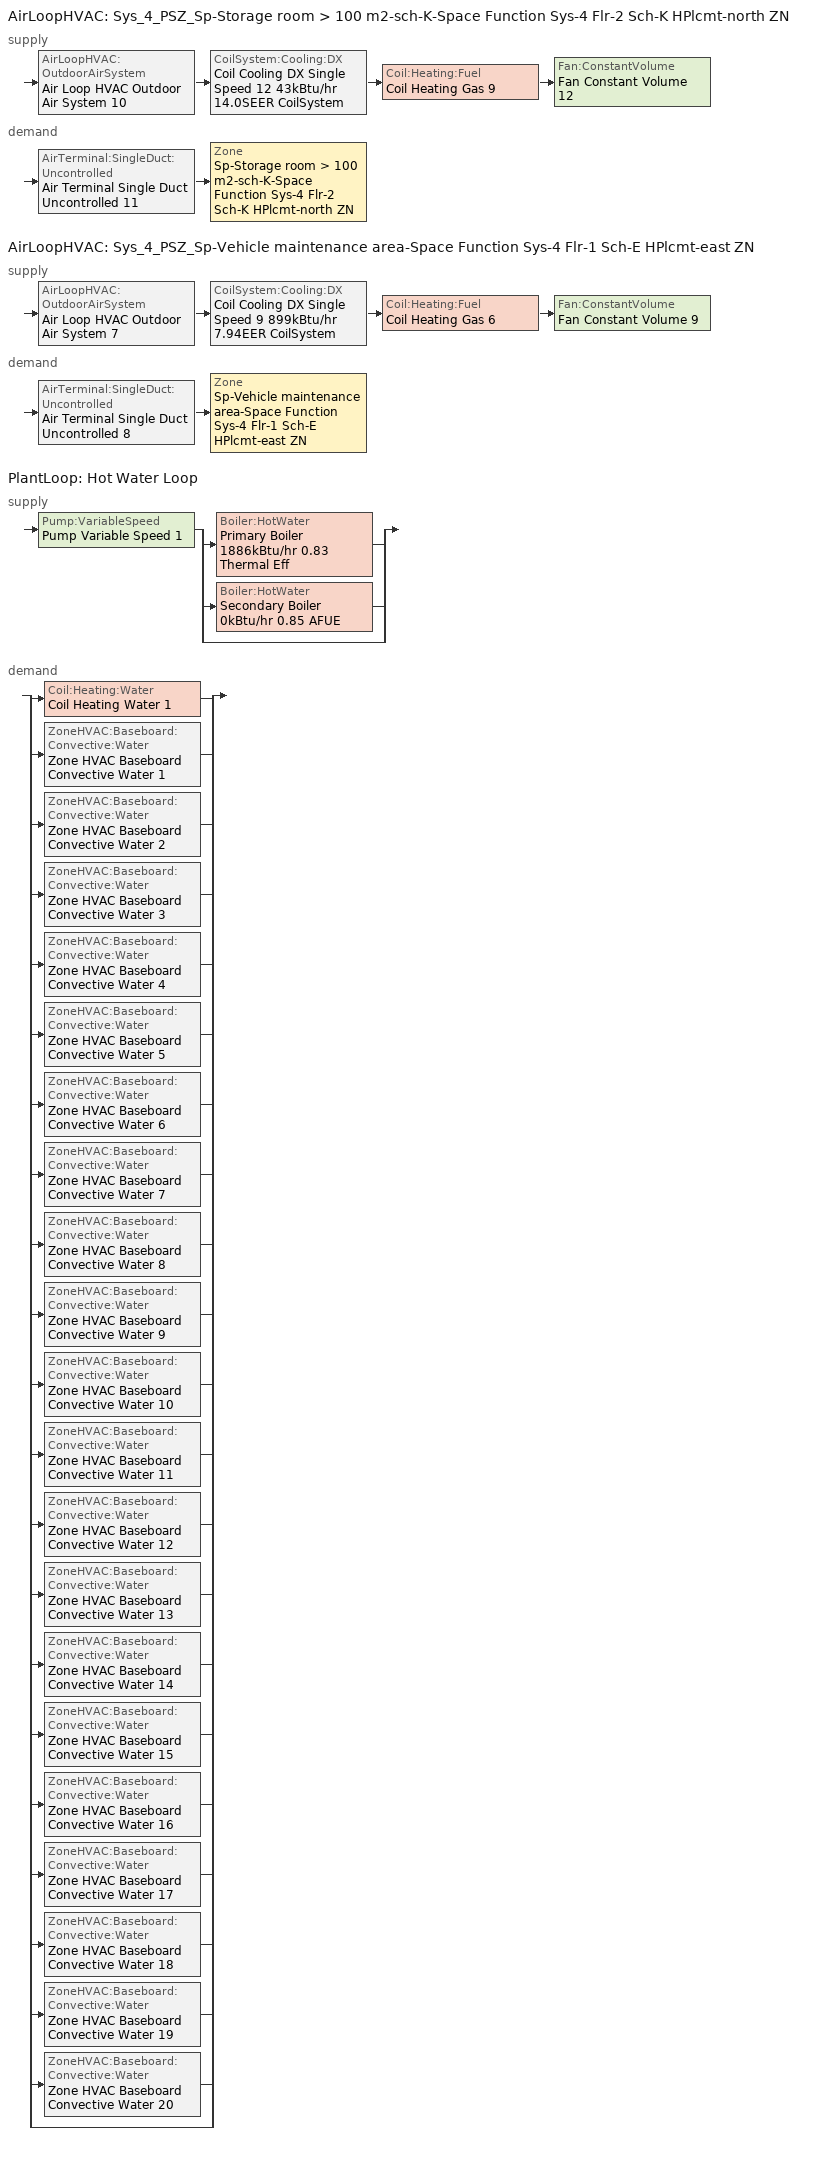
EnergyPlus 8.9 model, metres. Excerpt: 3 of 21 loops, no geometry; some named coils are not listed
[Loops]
AirLoopHVAC 'Sys_4_PSZ_Sp-Storage room > 100 m2-sch-K-Space Function Sys-4 Flr-2 Sch-K HPlcmt-north ZN'
 supply: AirLoopHVAC:OutdoorAirSystem 'Air Loop HVAC Outdoor Air System 10' > CoilSystem:Cooling:DX 'Coil Cooling DX Single Speed 12 43kBtu/hr 14.0SEER CoilSystem' > Coil:Heating:Fuel 'Coil Heating Gas 9' > Fan:ConstantVolume 'Fan Constant Volume 12'
 demand: AirTerminal:SingleDuct:Uncontrolled 'Air Terminal Single Duct Uncontrolled 11' > Zone 'Sp-Storage room > 100 m2-sch-K-Space Function Sys-4 Flr-2 Sch-K HPlcmt-north ZN'
AirLoopHVAC 'Sys_4_PSZ_Sp-Vehicle maintenance area-Space Function Sys-4 Flr-1 Sch-E HPlcmt-east ZN'
 supply: AirLoopHVAC:OutdoorAirSystem 'Air Loop HVAC Outdoor Air System 7' > CoilSystem:Cooling:DX 'Coil Cooling DX Single Speed 9 899kBtu/hr 7.94EER CoilSystem' > Coil:Heating:Fuel 'Coil Heating Gas 6' > Fan:ConstantVolume 'Fan Constant Volume 9'
 demand: AirTerminal:SingleDuct:Uncontrolled 'Air Terminal Single Duct Uncontrolled 8' > Zone 'Sp-Vehicle maintenance area-Space Function Sys-4 Flr-1 Sch-E HPlcmt-east ZN'
PlantLoop 'Hot Water Loop'
 supply: Pump:VariableSpeed 'Pump Variable Speed 1' > split
  | Boiler:HotWater 'Primary Boiler 1886kBtu/hr 0.83 Thermal Eff'
  | Boiler:HotWater 'Secondary Boiler 0kBtu/hr 0.85 AFUE'
  | bypass
 demand: split
  | Coil:Heating:Water 'Coil Heating Water 1'
  | ZoneHVAC:Baseboard:Convective:Water 'Zone HVAC Baseboard Convective Water 1'
  | ZoneHVAC:Baseboard:Convective:Water 'Zone HVAC Baseboard Convective Water 2'
  | ZoneHVAC:Baseboard:Convective:Water 'Zone HVAC Baseboard Convective Water 3'
  | ZoneHVAC:Baseboard:Convective:Water 'Zone HVAC Baseboard Convective Water 4'
  | ZoneHVAC:Baseboard:Convective:Water 'Zone HVAC Baseboard Convective Water 5'
  | ZoneHVAC:Baseboard:Convective:Water 'Zone HVAC Baseboard Convective Water 6'
  | ZoneHVAC:Baseboard:Convective:Water 'Zone HVAC Baseboard Convective Water 7'
  | ZoneHVAC:Baseboard:Convective:Water 'Zone HVAC Baseboard Convective Water 8'
  | ZoneHVAC:Baseboard:Convective:Water 'Zone HVAC Baseboard Convective Water 9'
  | ZoneHVAC:Baseboard:Convective:Water 'Zone HVAC Baseboard Convective Water 10'
  | ZoneHVAC:Baseboard:Convective:Water 'Zone HVAC Baseboard Convective Water 11'
  | ZoneHVAC:Baseboard:Convective:Water 'Zone HVAC Baseboard Convective Water 12'
  | ZoneHVAC:Baseboard:Convective:Water 'Zone HVAC Baseboard Convective Water 13'
  | ZoneHVAC:Baseboard:Convective:Water 'Zone HVAC Baseboard Convective Water 14'
  | ZoneHVAC:Baseboard:Convective:Water 'Zone HVAC Baseboard Convective Water 15'
  | ZoneHVAC:Baseboard:Convective:Water 'Zone HVAC Baseboard Convective Water 16'
  | ZoneHVAC:Baseboard:Convective:Water 'Zone HVAC Baseboard Convective Water 17'
  | ZoneHVAC:Baseboard:Convective:Water 'Zone HVAC Baseboard Convective Water 18'
  | ZoneHVAC:Baseboard:Convective:Water 'Zone HVAC Baseboard Convective Water 19'
  | ZoneHVAC:Baseboard:Convective:Water 'Zone HVAC Baseboard Convective Water 20'
  | bypass
[ZoneControl:Thermostat] Control Object Type 1=ThermostatSetpoint:DualSetpoint
Name | Zone or ZoneList | Control Type Schedule | Control Name 1
Sp-Storage room > 100 m2-sch-K-Space Function Sys-4 Flr-2 Sch-K HPlcmt-north ZN Thermostat | Sp-Storage room > 100 m2-sch-K-Space Function Sys-4 Flr-2 Sch-K HPlcmt-north ZN | Sp-Storage room > 100 m2-sch-K-Space Function Sys-4 Flr-2 Sch-K HPlcmt-north ZN Thermostat Schedule | Space Function Storage room > 100 m2-sch-K Thermostat 2
Sp-Vehicle maintenance area-Space Function Sys-4 Flr-1 Sch-E HPlcmt-east ZN Thermostat | Sp-Vehicle maintenance area-Space Function Sys-4 Flr-1 Sch-E HPlcmt-east ZN | Sp-Vehicle maintenance area-Space Function Sys-4 Flr-1 Sch-E HPlcmt-east ZN Thermostat Schedule | Space Function Vehicle maintenance area Thermostat 2
[ThermostatSetpoint:DualSetpoint]
Name | Heating Setpoint Temperature Schedule | Cooling Setpoint Temperature Schedule
Space Function Storage room > 100 m2-sch-K Thermostat 2 | NECB-K-Thermostat Setpoint-Heating | NECB-K-Thermostat Setpoint-Cooling
Space Function Vehicle maintenance area Thermostat 2 | NECB-E-Thermostat Setpoint-Heating | NECB-E-Thermostat Setpoint-Cooling
[AirTerminal:SingleDuct:Uncontrolled] Availability Schedule=Always On Discrete; Maximum Air Flow Rate {m3/s}=AutoSize
Air Terminal Single Duct Uncontrolled 11; Air Terminal Single Duct Uncontrolled 8
[ZoneHVAC:Baseboard:Convective:Water] Availability Schedule=Always On Discrete; Heating Design Capacity Method=HeatingDesignCapacity; Heating Design Capacity {W}=Autosize; Heating Design Capacity Per Floor Area {W/m2}=0; Fraction of Autosized Heating Design Capacity=0.8; U-Factor Times Area Value {W/K}=Autosize; Maximum Water Flow Rate {m3/s}=Autosize; Convergence Tolerance=0.001
Zone HVAC Baseboard Convective Water 5; Zone HVAC Baseboard Convective Water 3; Zone HVAC Baseboard Convective Water 1; Zone HVAC Baseboard Convective Water 2; Zone HVAC Baseboard Convective Water 19; Zone HVAC Baseboard Convective Water 18; Zone HVAC Baseboard Convective Water 20; Zone HVAC Baseboard Convective Water 12; Zone HVAC Baseboard Convective Water 13; Zone HVAC Baseboard Convective Water 16; Zone HVAC Baseboard Convective Water 14; Zone HVAC Baseboard Convective Water 9; Zone HVAC Baseboard Convective Water 15; Zone HVAC Baseboard Convective Water 6; Zone HVAC Baseboard Convective Water 10; Zone HVAC Baseboard Convective Water 7; Zone HVAC Baseboard Convective Water 17; Zone HVAC Baseboard Convective Water 11; Zone HVAC Baseboard Convective Water 8; Zone HVAC Baseboard Convective Water 4
[Zone equipment]
Sp-Storage room > 100 m2-sch-K-Space Function Sys-4 Flr-2 Sch-K HPlcmt-north ZN: Air Terminal Single Duct Uncontrolled 11, Zone HVAC Baseboard Convective Water 11
Sp-Vehicle maintenance area-Space Function Sys-4 Flr-1 Sch-E HPlcmt-east ZN: Air Terminal Single Duct Uncontrolled 8, Zone HVAC Baseboard Convective Water 8
[Sizing:Zone] Zone Cooling Design Supply Air Temperature Input Method=SupplyAirTemperature; Zone Cooling Design Supply Air Temperature {C}=13; Zone Cooling Design Supply Air Temperature Difference {deltaC}=11.11; Zone Heating Design Supply Air Temperature Input Method=SupplyAirTemperature; Zone Heating Design Supply Air Temperature {C}=43; Zone Heating Design Supply Air Temperature Difference {deltaC}=11.11; Zone Cooling Design Supply Air Humidity Ratio {kgWater/kgDryAir}=0.0085; Zone Heating Design Supply Air Humidity Ratio {kgWater/kgDryAir}=0.008; Zone Heating Sizing Factor=1.3; Zone Cooling Sizing Factor=1.1; Cooling Design Air Flow Method=DesignDay; Cooling Design Air Flow Rate {m3/s}=0; Cooling Minimum Air Flow per Zone Floor Area {m3/s-m2}=0.000762; Cooling Minimum Air Flow {m3/s}=0; Cooling Minimum Air Flow Fraction=0; Heating Design Air Flow Method=DesignDay; Heating Design Air Flow Rate {m3/s}=0; Heating Maximum Air Flow per Zone Floor Area {m3/s-m2}=0.002032; Heating Maximum Air Flow {m3/s}=0.141576; Heating Maximum Air Flow Fraction=0.3; Account for Dedicated Outdoor Air System=No
Name | Design Specification Outdoor Air Object | Design Specification Zone Air Distribution Object
Sp-Storage room > 100 m2-sch-K-Space Function Sys-4 Flr-2 Sch-K HPlcmt-north ZN | Space Function Storage room > 100 m2-sch-K Ventilation | Sp-Storage room > 100 m2-sch-K-Space Function Sys-4 Flr-2 Sch-K HPlcmt-north ZN Design Spec Zone Air Dist
Sp-Vehicle maintenance area-Space Function Sys-4 Flr-1 Sch-E HPlcmt-east ZN | Space Function Vehicle maintenance area Ventilation | Sp-Vehicle maintenance area-Space Function Sys-4 Flr-1 Sch-E HPlcmt-east ZN Design Spec Zone Air Dist
[DesignSpecification:ZoneAirDistribution] Zone Air Distribution Effectiveness in Cooling Mode=1; Zone Air Distribution Effectiveness in Heating Mode=1
Sp-Storage room > 100 m2-sch-K-Space Function Sys-4 Flr-2 Sch-K HPlcmt-north ZN Design Spec Zone Air Dist; Sp-Vehicle maintenance area-Space Function Sys-4 Flr-1 Sch-E HPlcmt-east ZN Design Spec Zone Air Dist
[Controller:MechanicalVentilation] Demand Controlled Ventilation=No; System Outdoor Air Method=ZoneSum
Name | Availability Schedule | Zone Name 1 | Design Specification Outdoor Air Object Name 1 | Design Specification Zone Air Distribution Object Name 1
Controller Mechanical Ventilation 10 | Sys_4_PSZ_Sp-Storage room > 100 m2-sch-K-Space Function Sys-4 Flr-2 Sch-K HPlcmt-north ZN Occ Sch | Sp-Storage room > 100 m2-sch-K-Space Function Sys-4 Flr-2 Sch-K HPlcmt-north ZN | Space Function Storage room > 100 m2-sch-K Ventilation | Sp-Storage room > 100 m2-sch-K-Space Function Sys-4 Flr-2 Sch-K HPlcmt-north ZN Design Spec Zone Air Dist
Controller Mechanical Ventilation 7 | Sys_4_PSZ_Sp-Vehicle maintenance area-Space Function Sys-4 Flr-1 Sch-E HPlcmt-east ZN Occ Sch | Sp-Vehicle maintenance area-Space Function Sys-4 Flr-1 Sch-E HPlcmt-east ZN | Space Function Vehicle maintenance area Ventilation | Sp-Vehicle maintenance area-Space Function Sys-4 Flr-1 Sch-E HPlcmt-east ZN Design Spec Zone Air Dist
[DesignSpecification:OutdoorAir] Outdoor Air Method=Sum; Outdoor Air Flow per Person {m3/s-person}=0; Outdoor Air Flow per Zone {m3/s}=0; Outdoor Air Flow Air Changes per Hour {1/hr}=0
Name | Outdoor Air Flow per Zone Floor Area {m3/s-m2}
Space Function Storage room > 100 m2-sch-K Ventilation | 0.0003556
Space Function Vehicle maintenance area Ventilation | 0.00762
[Fan:ConstantVolume] Fan Total Efficiency=0.39975; Pressure Rise {Pa}=640; Maximum Flow Rate {m3/s}=AutoSize; Motor Efficiency=0.615; Motor In Airstream Fraction=1
Name | Availability Schedule
Fan Constant Volume 12 | Sys_4_PSZ_Sp-Storage room > 100 m2-sch-K-Space Function Sys-4 Flr-2 Sch-K HPlcmt-north ZN Occ Sch
Fan Constant Volume 9 | Sys_4_PSZ_Sp-Vehicle maintenance area-Space Function Sys-4 Flr-1 Sch-E HPlcmt-east ZN Occ Sch
[Coil:Cooling:DX:SingleSpeed] Availability Schedule=Always On Discrete; Gross Rated Total Cooling Capacity {W}=Autosize; Gross Rated Sensible Heat Ratio=Autosize; Rated Air Flow Rate {m3/s}=Autosize; Rated Evaporator Fan Power Per Volume Flow Rate {W/(m3/s)}=773.3; Total Cooling Capacity Function of Temperature Curve=DXCOOL-NECB2011-REF-CAPFT; Total Cooling Capacity Function of Flow Fraction Curve=DXCOOL-NECB2011-REF-CAPFFLOW; Energy Input Ratio Function of Temperature Curve=DXCOOL-NECB2011-REF-COOLEIRFT; Energy Input Ratio Function of Flow Fraction Curve=DXCOOL-NECB2011-REF-COOLEIRFFLOW; Part Load Fraction Correlation Curve=DXCOOL-NECB2011-REF-COOLPLFFPLR; Condenser Type=AirCooled; Evaporative Condenser Effectiveness=0; Evaporative Condenser Air Flow Rate {m3/s}=Autosize; Evaporative Condenser Pump Rated Power Consumption {W}=Autosize; Crankcase Heater Capacity {W}=0; Maximum Outdoor Dry-Bulb Temperature for Crankcase Heater Operation {C}=0; Basin Heater Capacity {W/K}=0; Basin Heater Setpoint Temperature {C}=10
Name | Gross Rated Cooling COP {W/W}
Coil Cooling DX Single Speed 12 43kBtu/hr 14.0SEER | 3.8248
Coil Cooling DX Single Speed 9 899kBtu/hr 7.94EER | 3.24325
[AirLoopHVAC] Design Supply Air Flow Rate {m3/s}=AutoSize
Sys_4_PSZ_Sp-Storage room > 100 m2-sch-K-Space Function Sys-4 Flr-2 Sch-K HPlcmt-north ZN; Sys_4_PSZ_Sp-Vehicle maintenance area-Space Function Sys-4 Flr-1 Sch-E HPlcmt-east ZN
[Sizing:System] Type of Load to Size On=Sensible; Design Outdoor Air Flow Rate {m3/s}=Autosize; Central Heating Maximum System Air Flow Ratio=1; Preheat Design Temperature {C}=7; Preheat Design Humidity Ratio {kgWater/kgDryAir}=0.008; Precool Design Temperature {C}=13; Precool Design Humidity Ratio {kgWater/kgDryAir}=0.008; Central Cooling Design Supply Air Temperature {C}=13; Central Heating Design Supply Air Temperature {C}=43; Type of Zone Sum to Use=NonCoincident; 100% Outdoor Air in Cooling=No; 100% Outdoor Air in Heating=No; Central Cooling Design Supply Air Humidity Ratio {kgWater/kgDryAir}=0.0085; Central Heating Design Supply Air Humidity Ratio {kgWater/kgDryAir}=0.008; Cooling Supply Air Flow Rate Method=DesignDay; Cooling Supply Air Flow Rate {m3/s}=0; Cooling Supply Air Flow Rate Per Floor Area {m3/s-m2}=0.00996765; Cooling Fraction of Autosized Cooling Supply Air Flow Rate=1; Cooling Supply Air Flow Rate Per Unit Cooling Capacity {m3/s-W}=3.94755e-05; Heating Supply Air Flow Rate Method=DesignDay; Heating Supply Air Flow Rate {m3/s}=0; Heating Supply Air Flow Rate Per Floor Area {m3/s-m2}=0.00996765; Heating Fraction of Autosized Heating Supply Air Flow Rate=1; Heating Fraction of Autosized Cooling Supply Air Flow Rate=1; Heating Supply Air Flow Rate Per Unit Heating Capacity {m3/s-W}=3.15882e-05; System Outdoor Air Method=ZoneSum; Zone Maximum Outdoor Air Fraction=1; Cooling Design Capacity Method=CoolingDesignCapacity; Cooling Design Capacity {W}=Autosize; Cooling Design Capacity Per Floor Area {W/m2}=234.7; Fraction of Autosized Cooling Design Capacity=1; Heating Design Capacity Method=HeatingDesignCapacity; Heating Design Capacity {W}=Autosize; Heating Design Capacity Per Floor Area {W/m2}=157; Fraction of Autosized Heating Design Capacity=1; Central Cooling Capacity Control Method=OnOff
Sys_4_PSZ_Sp-Storage room > 100 m2-sch-K-Space Function Sys-4 Flr-2 Sch-K HPlcmt-north ZN; Sys_4_PSZ_Sp-Vehicle maintenance area-Space Function Sys-4 Flr-1 Sch-E HPlcmt-east ZN
[Controller:OutdoorAir] Minimum Outdoor Air Flow Rate {m3/s}=Autosize; Maximum Outdoor Air Flow Rate {m3/s}=Autosize; Economizer Control Action Type=ModulateFlow; Lockout Type=NoLockout; Minimum Limit Type=FixedMinimum; High Humidity Control=No; Control High Indoor Humidity Based on Outdoor Humidity Ratio=Yes; Heat Recovery Bypass Control Type=BypassWhenOAFlowGreaterThanMinimum
Name | Economizer Control Type | Economizer Maximum Limit Dry-Bulb Temperature {C} | Economizer Maximum Limit Enthalpy {J/kg} | Economizer Minimum Limit Dry-Bulb Temperature {C} | Minimum Outdoor Air Schedule | Mechanical Ventilation Controller
Controller Outdoor Air 10 | NoEconomizer | 28 | 64000 | -100 | Sys_4_PSZ_Sp-Storage room > 100 m2-sch-K-Space Function Sys-4 Flr-2 Sch-K HPlcmt-north ZN Occ Sch | Controller Mechanical Ventilation 10
Controller Outdoor Air 7 | DifferentialEnthalpy |  |  |  | Sys_4_PSZ_Sp-Vehicle maintenance area-Space Function Sys-4 Flr-1 Sch-E HPlcmt-east ZN Occ Sch | Controller Mechanical Ventilation 7
[HeatExchanger:AirToAir:SensibleAndLatent] Availability Schedule=Always On Discrete; Nominal Supply Air Flow Rate {m3/s}=Autosize; Sensible Effectiveness at 100% Heating Air Flow=0.5; Latent Effectiveness at 100% Heating Air Flow=0.5; Sensible Effectiveness at 75% Heating Air Flow=0.5; Latent Effectiveness at 75% Heating Air Flow=0.5; Sensible Effectiveness at 100% Cooling Air Flow=0.5; Latent Effectiveness at 100% Cooling Air Flow=0.5; Sensible Effectiveness at 75% Cooling Air Flow=0.5; Latent Effectiveness at 75% Cooling Air Flow=0.5; Supply Air Outlet Temperature Control=Yes; Heat Exchanger Type=Rotary; Frost Control Type=ExhaustOnly; Threshold Temperature {C}=-23.3; Initial Defrost Time Fraction=0.167; Rate of Defrost Time Fraction Increase {1/K}=1.44; Economizer Lockout=Yes
Name | Nominal Electric Power {W}
Sys_4_PSZ_Sp-Storage room > 100 m2-sch-K-Space Function Sys-4 Flr-2 Sch-K HPlcmt-north ZN ERV | 528.393
Sys_4_PSZ_Sp-Vehicle maintenance area-Space Function Sys-4 Flr-1 Sch-E HPlcmt-east ZN ERV | 10301.3
[SetpointManager:OutdoorAirPretreat] Control Variable=Temperature; Minimum Setpoint Temperature {C}=-99; Maximum Setpoint Temperature {C}=99; Minimum Setpoint Humidity Ratio {kgWater/kgDryAir}=1e-05; Maximum Setpoint Humidity Ratio {kgWater/kgDryAir}=1
Setpoint Manager Outdoor Air Pretreat 18; Setpoint Manager Outdoor Air Pretreat 19
[SetpointManager:MixedAir] Control Variable=Temperature
Node 169 OS Default SPM; Node 168 OS Default SPM; Node 167 OS Default SPM; Node 130 OS Default SPM; Node 129 OS Default SPM; Node 128 OS Default SPM
[CoilSystem:Cooling:DX] Availability Schedule=Always On Discrete
Name | Cooling Coil
Coil Cooling DX Single Speed 12 43kBtu/hr 14.0SEER CoilSystem | Coil Cooling DX Single Speed 12 43kBtu/hr 14.0SEER
Coil Cooling DX Single Speed 9 899kBtu/hr 7.94EER CoilSystem | Coil Cooling DX Single Speed 9 899kBtu/hr 7.94EER
[Coil:Heating:Fuel] Availability Schedule=Always On Discrete; Fuel Type=NaturalGas; Nominal Capacity {W}=AutoSize; Parasitic Electric Load {W}=0; Part Load Fraction Correlation Curve=FURNACE-EFFPLR-NECB2011; Parasitic Fuel Load {W}=0
Name | Burner Efficiency
Coil Heating Gas 9 | 0.924
Coil Heating Gas 6 | 0.81
[SetpointManager:SingleZone:Reheat] Control Variable=Temperature; Minimum Supply Air Temperature {C}=13; Maximum Supply Air Temperature {C}=43
Name | Control Zone
Setpoint Manager Single Zone Reheat 9 | Sp-Storage room > 100 m2-sch-K-Space Function Sys-4 Flr-2 Sch-K HPlcmt-north ZN
Setpoint Manager Single Zone Reheat 6 | Sp-Vehicle maintenance area-Space Function Sys-4 Flr-1 Sch-E HPlcmt-east ZN
[PlantLoop]
Hot Water Loop: Fluid Type=Water; Plant Equipment Operation Scheme=Hot Water Loop Operation Schemes; Maximum Loop Temperature {C}=100; Minimum Loop Temperature {C}=0; Maximum Loop Flow Rate {m3/s}=Autosize; Minimum Loop Flow Rate {m3/s}=0; Plant Loop Volume {m3}=Autocalculate; Load Distribution Scheme=Optimal; Plant Loop Demand Calculation Scheme=SingleSetpoint
[Sizing:Plant]
Hot Water Loop: Loop Type=Heating; Design Loop Exit Temperature {C}=82; Loop Design Temperature Difference {deltaC}=16; Sizing Option=NonCoincident; Zone Timesteps in Averaging Window=1; Coincident Sizing Factor Mode=None
[Pump:VariableSpeed]
Pump Variable Speed 1: Design Maximum Flow Rate {m3/s}=Autosize; Design Pump Head {Pa}=179352; Design Power Consumption {W}=Autosize; Motor Efficiency=0.895; Fraction of Motor Inefficiencies to Fluid Stream=0; Coefficient 1 of the Part Load Performance Curve=0; Coefficient 2 of the Part Load Performance Curve=1; Coefficient 3 of the Part Load Performance Curve=0; Coefficient 4 of the Part Load Performance Curve=0; Design Minimum Flow Rate {m3/s}=0; Pump Control Type=Intermittent; Skin Loss Radiative Fraction=0.5; Design Power Sizing Method=PowerPerFlowPerPressure; Design Electric Power per Unit Flow Rate {W/(m3/s)}=348701.1; Design Shaft Power per Unit Flow Rate per Unit Head=1.50185; Design Minimum Flow Rate Fraction=0
[Boiler:HotWater] Fuel Type=NaturalGas; Design Water Outlet Temperature {C}=82; Design Water Flow Rate {m3/s}=Autosize; Maximum Part Load Ratio=1; Optimum Part Load Ratio=1; Water Outlet Upper Temperature Limit {C}=99; Parasitic Electric Load {W}=0; Sizing Factor=1
Name | Nominal Capacity {W} | Nominal Thermal Efficiency | Minimum Part Load Ratio | Boiler Flow Mode
Primary Boiler 1886kBtu/hr 0.83 Thermal Eff | 552800 | 0.83 | 0.25 | LeavingSetpointModulated
Secondary Boiler 0kBtu/hr 0.85 AFUE | 0.001 | 0.85 | 0 | ConstantFlow
[SetpointManager:OutdoorAirReset]
Setpoint Manager Outdoor Air Reset 1: Control Variable=Temperature; Setpoint at Outdoor Low Temperature {C}=82; Outdoor Low Temperature {C}=-16; Setpoint at Outdoor High Temperature {C}=60; Outdoor High Temperature {C}=0
[PlantEquipmentOperationSchemes]
Hot Water Loop Operation Schemes: Control Scheme Object Type 1=PlantEquipmentOperation:HeatingLoad; Control Scheme Name 1=Hot Water Loop Heating Operation Scheme; Control Scheme Schedule Name 1=Always On Discrete
[PlantEquipmentOperation:HeatingLoad]
Hot Water Loop Heating Operation Scheme: Load Range Lower Limit 1 {W}=0; Load Range Upper Limit 1 {W}=1000000000; Range Equipment List Name 1=Hot Water Loop Heating Equipment List
[PlantEquipmentList]
Hot Water Loop Heating Equipment List: Boiler:HotWater, Primary Boiler 1886kBtu/hr 0.83 Thermal Eff, Boiler:HotWater, Secondary Boiler 0kBtu/hr 0.85 AFUE
[Schedule:Compact]
Sp-Storage room > 100 m2-sch-K-Space Function Sys-4 Flr-2 Sch-K HPlcmt-north ZN Thermostat Schedule; Sp-Vehicle maintenance area-Space Function Sys-4 Flr-1 Sch-E HPlcmt-east ZN Thermostat Schedule: Through: 12/31, For: AllDays, Until: 24:00, 4
[Schedule:Day:Interval]
NECB-K-Thermostat Setpoint-Heating Sun|Hol Day; NECB-K-Thermostat Setpoint-Heating Default|Wkdy Day; NECB-K-Thermostat Setpoint-Heating Sat Day; NECB-K-Thermostat Setpoint-Heating Default: No, 24:00, 5
NECB-K-Thermostat Setpoint-Cooling Sun|Hol Day; NECB-K-Thermostat Setpoint-Cooling Default|Wkdy Day; NECB-K-Thermostat Setpoint-Cooling Sat Day; NECB-K-Thermostat Setpoint-Cooling Default; NECB-E-Thermostat Setpoint-Cooling Sun|Hol Day: No, 24:00, 35
NECB-E-Thermostat Setpoint-Heating Sun|Hol Day: No, 24:00, 18
NECB-E-Thermostat Setpoint-Heating Default|Wkdy Day; NECB-E-Thermostat Setpoint-Heating Default: No, 07:00, 18, 08:00, 20, 19:00, 22, 24:00, 18
NECB-E-Thermostat Setpoint-Heating Sat Day: No, 08:00, 18, 09:00, 20, 17:00, 22, 24:00, 18
NECB-E-Thermostat Setpoint-Cooling Default|Wkdy Day; NECB-E-Thermostat Setpoint-Cooling Default: No, 07:00, 35, 19:00, 24, 24:00, 35
NECB-E-Thermostat Setpoint-Cooling Sat Day: No, 08:00, 35, 17:00, 24, 24:00, 35
Sys_4_PSZ_Sp-Storage room > 100 m2-sch-K-Space Function Sys-4 Flr-2 Sch-K HPlcmt-north ZN Occ Sch Sunday; Sys_4_PSZ_Sp-Storage room > 100 m2-sch-K-Space Function Sys-4 Flr-2 Sch-K HPlcmt-north ZN Occ Sch Monday; Sys_4_PSZ_Sp-Storage room > 100 m2-sch-K-Space Function Sys-4 Flr-2 Sch-K HPlcmt-north ZN Occ Sch Tuesday; Sys_4_PSZ_Sp-Storage room > 100 m2-sch-K-Space Function Sys-4 Flr-2 Sch-K HPlcmt-north ZN Occ Sch Wednesday; Sys_4_PSZ_Sp-Storage room > 100 m2-sch-K-Space Function Sys-4 Flr-2 Sch-K HPlcmt-north ZN Occ Sch Thursday; Sys_4_PSZ_Sp-Storage room > 100 m2-sch-K-Space Function Sys-4 Flr-2 Sch-K HPlcmt-north ZN Occ Sch Friday; Sys_4_PSZ_Sp-Storage room > 100 m2-sch-K-Space Function Sys-4 Flr-2 Sch-K HPlcmt-north ZN Occ Sch Saturday: No, 06:00, 0, 20:00, 1, 24:00, 0
Sys_4_PSZ_Sp-Storage room > 100 m2-sch-K-Space Function Sys-4 Flr-2 Sch-K HPlcmt-north ZN Occ Sch Default; Sys_4_PSZ_Sp-Storage room > 100 m2-sch-K-Space Function Sys-4 Flr-2 Sch-K HPlcmt-north ZN Occ Sch Summer Design Day; Sys_4_PSZ_Sp-Storage room > 100 m2-sch-K-Space Function Sys-4 Flr-2 Sch-K HPlcmt-north ZN Occ Sch Winter Design Day; Sys_4_PSZ_Sp-Vehicle maintenance area-Space Function Sys-4 Flr-1 Sch-E HPlcmt-east ZN Occ Sch Default; Sys_4_PSZ_Sp-Vehicle maintenance area-Space Function Sys-4 Flr-1 Sch-E HPlcmt-east ZN Occ Sch Summer Design Day; Sys_4_PSZ_Sp-Vehicle maintenance area-Space Function Sys-4 Flr-1 Sch-E HPlcmt-east ZN Occ Sch Winter Design Day: No, 24:00, 1
Sys_4_PSZ_Sp-Vehicle maintenance area-Space Function Sys-4 Flr-1 Sch-E HPlcmt-east ZN Occ Sch Sunday: No, 24:00, 0
Sys_4_PSZ_Sp-Vehicle maintenance area-Space Function Sys-4 Flr-1 Sch-E HPlcmt-east ZN Occ Sch Monday; Sys_4_PSZ_Sp-Vehicle maintenance area-Space Function Sys-4 Flr-1 Sch-E HPlcmt-east ZN Occ Sch Tuesday; Sys_4_PSZ_Sp-Vehicle maintenance area-Space Function Sys-4 Flr-1 Sch-E HPlcmt-east ZN Occ Sch Wednesday; Sys_4_PSZ_Sp-Vehicle maintenance area-Space Function Sys-4 Flr-1 Sch-E HPlcmt-east ZN Occ Sch Thursday; Sys_4_PSZ_Sp-Vehicle maintenance area-Space Function Sys-4 Flr-1 Sch-E HPlcmt-east ZN Occ Sch Friday: No, 08:00, 0, 19:00, 1, 24:00, 0
Sys_4_PSZ_Sp-Vehicle maintenance area-Space Function Sys-4 Flr-1 Sch-E HPlcmt-east ZN Occ Sch Saturday: No, 09:00, 0, 13:00, 1, 24:00, 0
[Schedule:Week:Daily]
NECB-K-Thermostat Setpoint-Heating Week Rule - Jan1-Dec31: NECB-K-Thermostat Setpoint-Heating Sun|Hol Day, NECB-K-Thermostat Setpoint-Heating Default|Wkdy Day, NECB-K-Thermostat Setpoint-Heating Default|Wkdy Day, NECB-K-Thermostat Setpoint-Heating Default|Wkdy Day, NECB-K-Thermostat Setpoint-Heating Default|Wkdy Day, NECB-K-Thermostat Setpoint-Heating Default|Wkdy Day, NECB-K-Thermostat Setpoint-Heating Sat Day, NECB-K-Thermostat Setpoint-Heating Default, NECB-K-Thermostat Setpoint-Heating Default, NECB-K-Thermostat Setpoint-Heating Default, NECB-K-Thermostat Setpoint-Heating Default, NECB-K-Thermostat Setpoint-Heating Default
NECB-K-Thermostat Setpoint-Cooling Week Rule - Jan1-Dec31: NECB-K-Thermostat Setpoint-Cooling Sun|Hol Day, NECB-K-Thermostat Setpoint-Cooling Default|Wkdy Day, NECB-K-Thermostat Setpoint-Cooling Default|Wkdy Day, NECB-K-Thermostat Setpoint-Cooling Default|Wkdy Day, NECB-K-Thermostat Setpoint-Cooling Default|Wkdy Day, NECB-K-Thermostat Setpoint-Cooling Default|Wkdy Day, NECB-K-Thermostat Setpoint-Cooling Sat Day, NECB-K-Thermostat Setpoint-Cooling Default, NECB-K-Thermostat Setpoint-Cooling Default, NECB-K-Thermostat Setpoint-Cooling Default, NECB-K-Thermostat Setpoint-Cooling Default, NECB-K-Thermostat Setpoint-Cooling Default
NECB-E-Thermostat Setpoint-Heating Week Rule - Jan1-Dec31: NECB-E-Thermostat Setpoint-Heating Sun|Hol Day, NECB-E-Thermostat Setpoint-Heating Default|Wkdy Day, NECB-E-Thermostat Setpoint-Heating Default|Wkdy Day, NECB-E-Thermostat Setpoint-Heating Default|Wkdy Day, NECB-E-Thermostat Setpoint-Heating Default|Wkdy Day, NECB-E-Thermostat Setpoint-Heating Default|Wkdy Day, NECB-E-Thermostat Setpoint-Heating Sat Day, NECB-E-Thermostat Setpoint-Heating Default, NECB-E-Thermostat Setpoint-Heating Default, NECB-E-Thermostat Setpoint-Heating Default, NECB-E-Thermostat Setpoint-Heating Default, NECB-E-Thermostat Setpoint-Heating Default
NECB-E-Thermostat Setpoint-Cooling Week Rule - Jan1-Dec31: NECB-E-Thermostat Setpoint-Cooling Sun|Hol Day, NECB-E-Thermostat Setpoint-Cooling Default|Wkdy Day, NECB-E-Thermostat Setpoint-Cooling Default|Wkdy Day, NECB-E-Thermostat Setpoint-Cooling Default|Wkdy Day, NECB-E-Thermostat Setpoint-Cooling Default|Wkdy Day, NECB-E-Thermostat Setpoint-Cooling Default|Wkdy Day, NECB-E-Thermostat Setpoint-Cooling Sat Day, NECB-E-Thermostat Setpoint-Cooling Default, NECB-E-Thermostat Setpoint-Cooling Default, NECB-E-Thermostat Setpoint-Cooling Default, NECB-E-Thermostat Setpoint-Cooling Default, NECB-E-Thermostat Setpoint-Cooling Default
Sys_4_PSZ_Sp-Storage room > 100 m2-sch-K-Space Function Sys-4 Flr-2 Sch-K HPlcmt-north ZN Occ Sch Week Rule - Jan1-Dec31: Sys_4_PSZ_Sp-Storage room > 100 m2-sch-K-Space Function Sys-4 Flr-2 Sch-K HPlcmt-north ZN Occ Sch Sunday, Sys_4_PSZ_Sp-Storage room > 100 m2-sch-K-Space Function Sys-4 Flr-2 Sch-K HPlcmt-north ZN Occ Sch Monday, Sys_4_PSZ_Sp-Storage room > 100 m2-sch-K-Space Function Sys-4 Flr-2 Sch-K HPlcmt-north ZN Occ Sch Tuesday, Sys_4_PSZ_Sp-Storage room > 100 m2-sch-K-Space Function Sys-4 Flr-2 Sch-K HPlcmt-north ZN Occ Sch Wednesday, Sys_4_PSZ_Sp-Storage room > 100 m2-sch-K-Space Function Sys-4 Flr-2 Sch-K HPlcmt-north ZN Occ Sch Thursday, Sys_4_PSZ_Sp-Storage room > 100 m2-sch-K-Space Function Sys-4 Flr-2 Sch-K HPlcmt-north ZN Occ Sch Friday, Sys_4_PSZ_Sp-Storage room > 100 m2-sch-K-Space Function Sys-4 Flr-2 Sch-K HPlcmt-north ZN Occ Sch Saturday, Sys_4_PSZ_Sp-Storage room > 100 m2-sch-K-Space Function Sys-4 Flr-2 Sch-K HPlcmt-north ZN Occ Sch Default, Sys_4_PSZ_Sp-Storage room > 100 m2-sch-K-Space Function Sys-4 Flr-2 Sch-K HPlcmt-north ZN Occ Sch Summer Design Day, Sys_4_PSZ_Sp-Storage room > 100 m2-sch-K-Space Function Sys-4 Flr-2 Sch-K HPlcmt-north ZN Occ Sch Winter Design Day, Sys_4_PSZ_Sp-Storage room > 100 m2-sch-K-Space Function Sys-4 Flr-2 Sch-K HPlcmt-north ZN Occ Sch Default, Sys_4_PSZ_Sp-Storage room > 100 m2-sch-K-Space Function Sys-4 Flr-2 Sch-K HPlcmt-north ZN Occ Sch Default
Sys_4_PSZ_Sp-Vehicle maintenance area-Space Function Sys-4 Flr-1 Sch-E HPlcmt-east ZN Occ Sch Week Rule - Jan1-Dec31: Sys_4_PSZ_Sp-Vehicle maintenance area-Space Function Sys-4 Flr-1 Sch-E HPlcmt-east ZN Occ Sch Sunday, Sys_4_PSZ_Sp-Vehicle maintenance area-Space Function Sys-4 Flr-1 Sch-E HPlcmt-east ZN Occ Sch Monday, Sys_4_PSZ_Sp-Vehicle maintenance area-Space Function Sys-4 Flr-1 Sch-E HPlcmt-east ZN Occ Sch Tuesday, Sys_4_PSZ_Sp-Vehicle maintenance area-Space Function Sys-4 Flr-1 Sch-E HPlcmt-east ZN Occ Sch Wednesday, Sys_4_PSZ_Sp-Vehicle maintenance area-Space Function Sys-4 Flr-1 Sch-E HPlcmt-east ZN Occ Sch Thursday, Sys_4_PSZ_Sp-Vehicle maintenance area-Space Function Sys-4 Flr-1 Sch-E HPlcmt-east ZN Occ Sch Friday, Sys_4_PSZ_Sp-Vehicle maintenance area-Space Function Sys-4 Flr-1 Sch-E HPlcmt-east ZN Occ Sch Saturday, Sys_4_PSZ_Sp-Vehicle maintenance area-Space Function Sys-4 Flr-1 Sch-E HPlcmt-east ZN Occ Sch Default, Sys_4_PSZ_Sp-Vehicle maintenance area-Space Function Sys-4 Flr-1 Sch-E HPlcmt-east ZN Occ Sch Summer Design Day, Sys_4_PSZ_Sp-Vehicle maintenance area-Space Function Sys-4 Flr-1 Sch-E HPlcmt-east ZN Occ Sch Winter Design Day, Sys_4_PSZ_Sp-Vehicle maintenance area-Space Function Sys-4 Flr-1 Sch-E HPlcmt-east ZN Occ Sch Default, Sys_4_PSZ_Sp-Vehicle maintenance area-Space Function Sys-4 Flr-1 Sch-E HPlcmt-east ZN Occ Sch Default
[Schedule:Year]
NECB-K-Thermostat Setpoint-Heating: NECB-K-Thermostat Setpoint-Heating Week Rule - Jan1-Dec31, 1, 1, 12, 31
NECB-K-Thermostat Setpoint-Cooling: NECB-K-Thermostat Setpoint-Cooling Week Rule - Jan1-Dec31, 1, 1, 12, 31
NECB-E-Thermostat Setpoint-Heating: NECB-E-Thermostat Setpoint-Heating Week Rule - Jan1-Dec31, 1, 1, 12, 31
NECB-E-Thermostat Setpoint-Cooling: NECB-E-Thermostat Setpoint-Cooling Week Rule - Jan1-Dec31, 1, 1, 12, 31
Sys_4_PSZ_Sp-Storage room > 100 m2-sch-K-Space Function Sys-4 Flr-2 Sch-K HPlcmt-north ZN Occ Sch: Sys_4_PSZ_Sp-Storage room > 100 m2-sch-K-Space Function Sys-4 Flr-2 Sch-K HPlcmt-north ZN Occ Sch Week Rule - Jan1-Dec31, 1, 1, 12, 31
Sys_4_PSZ_Sp-Vehicle maintenance area-Space Function Sys-4 Flr-1 Sch-E HPlcmt-east ZN Occ Sch: Sys_4_PSZ_Sp-Vehicle maintenance area-Space Function Sys-4 Flr-1 Sch-E HPlcmt-east ZN Occ Sch Week Rule - Jan1-Dec31, 1, 1, 12, 31
[Schedule:Constant]
Always On Discrete: Hourly Value=1
[Curve:Biquadratic] Minimum Value of x {BasedOnField A2}=13; Maximum Value of x {BasedOnField A2}=24; Minimum Value of y {BasedOnField A3}=24; Maximum Value of y {BasedOnField A3}=46
Name | Coefficient1 Constant | Coefficient2 x | Coefficient3 x**2 | Coefficient4 y | Coefficient5 y**2 | Coefficient6 x*y
DXCOOL-NECB2011-REF-CAPFT | 0.867905 | 0.0142459 | 0.00055436 | -0.0075575 | 3.3e-05 | -0.0001918
DXCOOL-NECB2011-REF-COOLEIRFT | 0.116936 | 0.0284933 | -0.0004112 | 0.0214108 | 0.00016103 | -0.0006791
[Curve:Quadratic] Coefficient1 Constant=1; Coefficient2 x=0; Coefficient3 x**2=0; Minimum Value of x {BasedOnField A2}=0; Maximum Value of x {BasedOnField A2}=1
DXCOOL-NECB2011-REF-CAPFFLOW; DXCOOL-NECB2011-REF-COOLEIRFFLOW
[Curve:Cubic] Maximum Value of x {BasedOnField A2}=1
Name | Coefficient1 Constant | Coefficient2 x | Coefficient3 x**2 | Coefficient4 x**3 | Minimum Value of x {BasedOnField A2}
DXCOOL-NECB2011-REF-COOLPLFFPLR | 0.0277 | 4.9151 | -8.184 | 4.2702 | 0.7
FURNACE-EFFPLR-NECB2011 | 0.7277 | 1.0667 | -1.5174 | 0.7282 | 0
